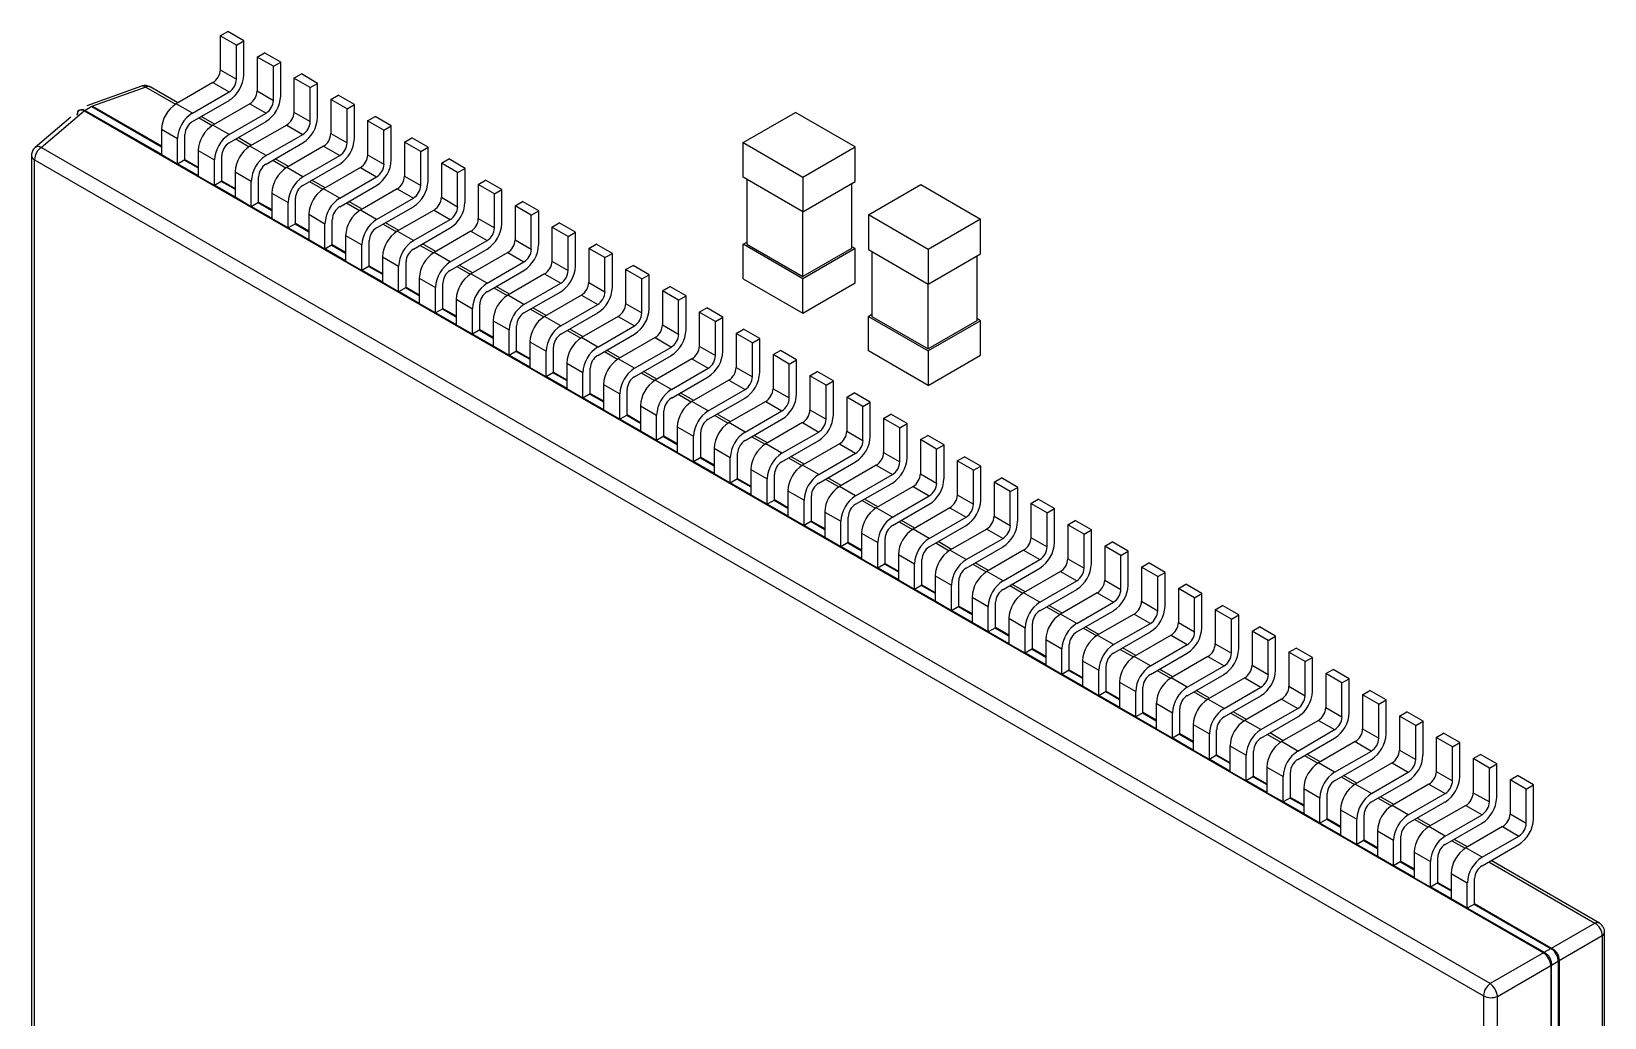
# Model space of a CAD drawing. Header units: millimetres. Extents: x -3 to 395, y 18 to 269.
# Drawn here: x 334.42 to 349.51, y 86.94 to 96.4 of the extents above; entities that cross this region are included whole.
import ezdxf

# ---------------------------------------------------------------- set-up
doc = ezdxf.new("R2010")
doc.units = ezdxf.units.MM

msp = doc.modelspace()

# ---------------------------------------------------------------- linework, layer by layer
at = {"color": 7, "linetype": 'Continuous', "lineweight": 25}
for p, q in [((336.229, 96.36), (336.3, 96.401)), ((336.385, 96.271), (336.229, 96.36)), ((336.229, 96.36), (336.229, 96.034)), ((336.456, 96.311), (336.3, 96.401)), ((336.385, 96.271), (336.456, 96.311)), ((336.456, 95.985), (336.456, 96.311)), ((336.385, 95.944), (336.385, 96.271)), ((336.583, 96.156), (336.654, 96.197)), ((336.738, 96.067), (336.583, 96.156)), ((336.583, 96.156), (336.583, 95.83)), ((336.809, 96.107), (336.654, 96.197)), ((336.229, 96.034), (336.385, 95.944)), ((336.738, 96.067), (336.809, 96.107)), ((336.738, 95.74), (336.738, 96.067)), ((336.809, 95.781), (336.809, 96.107)), ((335.474, 95.876), (334.948, 95.688)), ((335.515, 95.868), (335.003, 95.684)), ((335.821, 95.716), (335.557, 95.869)), ((336.159, 95.911), (335.805, 95.707)), ((336.159, 95.911), (336.314, 95.822)), ((336.936, 95.952), (337.007, 95.993)), ((337.092, 95.862), (336.936, 95.952)), ((336.936, 95.952), (336.936, 95.626)), ((337.163, 95.903), (337.007, 95.993)), ((337.092, 95.862), (337.163, 95.903)), ((337.092, 95.536), (337.092, 95.862)), ((337.163, 95.577), (337.163, 95.903)), ((335.961, 95.617), (335.805, 95.707)), ((335.961, 95.617), (336.314, 95.822)), ((335.961, 95.536), (336.314, 95.74)), ((336.512, 95.707), (336.159, 95.503)), ((336.512, 95.707), (336.668, 95.617)), ((336.583, 95.83), (336.738, 95.74)), ((337.29, 95.748), (337.361, 95.789)), ((337.445, 95.658), (337.29, 95.748)), ((337.29, 95.748), (337.29, 95.422)), ((337.516, 95.699), (337.361, 95.789)), ((337.445, 95.658), (337.516, 95.699)), ((337.516, 95.373), (337.516, 95.699)), ((334.795, 95.577), (334.453, 95.287)), ((334.51, 95.288), (334.924, 95.639)), ((334.932, 95.644), (334.924, 95.639)), ((334.924, 95.639), (348.925, 87.557)), ((334.995, 95.681), (334.932, 95.644)), ((335.003, 95.684), (334.995, 95.681)), ((336.174, 95.512), (336.047, 95.586)), ((336.314, 95.413), (336.668, 95.617)), ((336.936, 95.626), (337.092, 95.536)), ((337.445, 95.332), (337.445, 95.658)), ((337.643, 95.544), (337.714, 95.585)), ((337.799, 95.454), (337.643, 95.544)), ((337.643, 95.544), (337.643, 95.217)), ((337.87, 95.495), (337.714, 95.585)), ((341.245, 95.334), (341.747, 95.624)), ((342.322, 95.293), (341.747, 95.624)), ((335.664, 95.462), (335.819, 95.373)), ((335.664, 95.462), (335.664, 95.217)), ((335.89, 95.168), (335.89, 95.413)), ((336.314, 95.413), (336.159, 95.503)), ((336.314, 95.332), (336.668, 95.536)), ((336.866, 95.503), (336.512, 95.299)), ((336.668, 95.209), (337.021, 95.413)), ((336.866, 95.503), (337.021, 95.413)), ((337.29, 95.422), (337.445, 95.332)), ((337.799, 95.454), (337.87, 95.495)), ((337.799, 95.128), (337.799, 95.454)), ((337.87, 95.168), (337.87, 95.495)), ((348.413, 87.261), (334.51, 95.288)), ((335.819, 95.128), (335.819, 95.373)), ((336.017, 95.258), (336.173, 95.168)), ((336.017, 95.258), (336.017, 95.013)), ((336.528, 95.308), (336.401, 95.382)), ((336.668, 95.209), (336.512, 95.299)), ((336.668, 95.128), (337.021, 95.332)), ((337.219, 95.299), (336.866, 95.095)), ((337.219, 95.299), (337.375, 95.209)), ((337.997, 95.34), (338.068, 95.381)), ((338.153, 95.25), (337.997, 95.34)), ((337.997, 95.34), (337.997, 95.013)), ((338.223, 95.291), (338.068, 95.381)), ((338.153, 95.25), (338.223, 95.291)), ((338.153, 94.924), (338.153, 95.25)), ((338.223, 94.964), (338.223, 95.291)), ((341.245, 95.003), (341.245, 95.334)), ((341.245, 95.334), (341.819, 95.003)), ((341.819, 95.003), (342.322, 95.293)), ((342.322, 94.961), (342.322, 95.293)), ((334.417, 95.211), (334.417, 79.156)), ((334.447, 95.17), (348.35, 87.144)), ((334.447, 79.115), (334.447, 95.17)), ((335.819, 95.128), (335.664, 95.217)), ((335.89, 95.168), (335.819, 95.128)), ((336.173, 94.923), (336.173, 95.168)), ((336.243, 94.964), (336.243, 95.209)), ((336.882, 95.104), (336.754, 95.178)), ((337.021, 95.005), (336.866, 95.095)), ((337.021, 95.005), (337.375, 95.209)), ((337.021, 94.924), (337.375, 95.128)), ((337.573, 95.095), (337.219, 94.891)), ((337.573, 95.095), (337.728, 95.005)), ((337.643, 95.217), (337.799, 95.128)), ((338.351, 95.136), (338.421, 95.177)), ((338.506, 95.046), (338.351, 95.136)), ((338.351, 95.136), (338.351, 94.809)), ((338.577, 95.087), (338.421, 95.177)), ((336.173, 94.923), (336.017, 95.013)), ((336.243, 94.964), (336.173, 94.923)), ((336.371, 95.054), (336.526, 94.964)), ((336.371, 95.054), (336.371, 94.809)), ((336.526, 94.719), (336.526, 94.964)), ((336.597, 94.76), (336.597, 95.005)), ((337.235, 94.9), (337.108, 94.974)), ((337.375, 94.801), (337.728, 95.005)), ((337.997, 95.013), (338.153, 94.924)), ((338.506, 95.046), (338.577, 95.087)), ((338.506, 94.719), (338.506, 95.046)), ((338.577, 94.76), (338.577, 95.087)), ((338.704, 94.932), (338.775, 94.973)), ((338.93, 94.883), (338.775, 94.973)), ((341.819, 94.671), (341.245, 95.003)), ((341.28, 94.982), (341.28, 94.359)), ((341.819, 95.003), (341.819, 94.671)), ((341.819, 94.671), (342.322, 94.961)), ((342.286, 94.941), (342.286, 94.318)), ((336.526, 94.719), (336.371, 94.809)), ((336.724, 94.85), (336.88, 94.76)), ((336.724, 94.85), (336.724, 94.605)), ((336.95, 94.556), (336.95, 94.801)), ((337.375, 94.801), (337.219, 94.891)), ((337.375, 94.719), (337.728, 94.924)), ((337.926, 94.891), (337.573, 94.687)), ((337.728, 94.597), (338.082, 94.801)), ((337.926, 94.891), (338.082, 94.801)), ((338.351, 94.809), (338.506, 94.719)), ((338.86, 94.842), (338.704, 94.932)), ((338.704, 94.932), (338.704, 94.605)), ((338.86, 94.842), (338.93, 94.883)), ((338.86, 94.515), (338.86, 94.842)), ((338.93, 94.556), (338.93, 94.883)), ((342.447, 94.64), (342.95, 94.931)), ((342.95, 94.931), (343.524, 94.599)), ((336.597, 94.76), (336.526, 94.719)), ((336.88, 94.515), (336.88, 94.76)), ((337.078, 94.646), (337.233, 94.556)), ((337.078, 94.646), (337.078, 94.401)), ((337.589, 94.696), (337.461, 94.769)), ((337.728, 94.597), (337.573, 94.687)), ((337.728, 94.515), (338.082, 94.719)), ((338.28, 94.687), (337.926, 94.483)), ((338.28, 94.687), (338.435, 94.597)), ((339.058, 94.728), (339.128, 94.768)), ((339.213, 94.638), (339.058, 94.728)), ((339.058, 94.728), (339.058, 94.401)), ((339.284, 94.679), (339.128, 94.768)), ((339.213, 94.638), (339.284, 94.679)), ((339.213, 94.311), (339.213, 94.638)), ((339.284, 94.352), (339.284, 94.679)), ((341.819, 94.048), (341.819, 94.671)), ((343.021, 94.309), (342.447, 94.64)), ((342.447, 94.64), (342.447, 94.309)), ((336.88, 94.515), (336.724, 94.605)), ((336.95, 94.556), (336.88, 94.515)), ((337.233, 94.311), (337.233, 94.556)), ((337.304, 94.352), (337.304, 94.597)), ((337.942, 94.492), (337.815, 94.565)), ((338.082, 94.393), (338.435, 94.597)), ((338.082, 94.311), (338.435, 94.515)), ((338.704, 94.605), (338.86, 94.515)), ((339.411, 94.524), (339.482, 94.564)), ((339.567, 94.434), (339.411, 94.524)), ((339.411, 94.524), (339.411, 94.197)), ((339.637, 94.475), (339.482, 94.564)), ((343.524, 94.599), (343.021, 94.309)), ((343.524, 94.268), (343.524, 94.599)), ((337.233, 94.311), (337.078, 94.401)), ((337.304, 94.352), (337.233, 94.311)), ((337.431, 94.442), (337.587, 94.352)), ((337.431, 94.442), (337.431, 94.197)), ((337.587, 94.107), (337.587, 94.352)), ((337.658, 94.148), (337.658, 94.393)), ((338.082, 94.393), (337.926, 94.483)), ((338.296, 94.288), (338.168, 94.361)), ((338.633, 94.483), (338.28, 94.279)), ((338.435, 94.189), (338.789, 94.393)), ((338.633, 94.483), (338.789, 94.393)), ((339.058, 94.401), (339.213, 94.311)), ((339.567, 94.434), (339.637, 94.475)), ((339.567, 94.107), (339.567, 94.434)), ((339.637, 94.148), (339.637, 94.475)), ((339.765, 94.319), (339.835, 94.36)), ((339.991, 94.27), (339.835, 94.36)), ((341.245, 94.359), (341.28, 94.38)), ((341.819, 94.028), (341.245, 94.359)), ((341.245, 94.028), (341.245, 94.359)), ((341.28, 94.359), (341.819, 94.048)), ((342.322, 94.318), (342.286, 94.338)), ((337.587, 94.107), (337.431, 94.197)), ((337.785, 94.238), (337.94, 94.148)), ((337.785, 94.238), (337.785, 93.993)), ((338.011, 93.944), (338.011, 94.189)), ((338.435, 94.189), (338.28, 94.279)), ((338.435, 94.107), (338.789, 94.311)), ((338.987, 94.279), (338.633, 94.074)), ((338.789, 93.985), (339.143, 94.189)), ((338.987, 94.279), (339.143, 94.189)), ((339.411, 94.197), (339.567, 94.107)), ((339.92, 94.23), (339.765, 94.319)), ((339.765, 94.319), (339.765, 93.993)), ((339.92, 94.23), (339.991, 94.27)), ((339.92, 93.903), (339.92, 94.23)), ((339.991, 93.944), (339.991, 94.27)), ((342.286, 94.318), (341.819, 94.048)), ((342.322, 94.318), (341.819, 94.028)), ((342.322, 93.987), (342.322, 94.318)), ((342.447, 94.309), (343.021, 93.977)), ((342.482, 94.288), (342.482, 93.665)), ((343.021, 94.309), (343.021, 93.977)), ((343.021, 93.977), (343.524, 94.268)), ((343.488, 94.247), (343.488, 93.624)), ((337.658, 94.148), (337.587, 94.107)), ((337.94, 93.903), (337.94, 94.148)), ((338.138, 94.034), (338.294, 93.944)), ((338.138, 94.034), (338.138, 93.789)), ((338.649, 94.084), (338.522, 94.157)), ((338.789, 93.985), (338.633, 94.074)), ((338.789, 93.903), (339.143, 94.107)), ((339.341, 94.074), (338.987, 93.87)), ((339.341, 94.074), (339.496, 93.985)), ((340.118, 94.115), (340.189, 94.156)), ((340.274, 94.026), (340.118, 94.115)), ((340.118, 94.115), (340.118, 93.789)), ((340.345, 94.066), (340.189, 94.156)), ((340.274, 94.026), (340.345, 94.066)), ((340.345, 93.74), (340.345, 94.066)), ((337.94, 93.903), (337.785, 93.993)), ((338.011, 93.944), (337.94, 93.903)), ((338.294, 93.699), (338.294, 93.944)), ((338.365, 93.74), (338.365, 93.985)), ((339.003, 93.88), (338.876, 93.953)), ((339.143, 93.781), (339.496, 93.985)), ((339.143, 93.699), (339.496, 93.903)), ((339.765, 93.993), (339.92, 93.903)), ((340.274, 93.699), (340.274, 94.026)), ((340.472, 93.911), (340.543, 93.952)), ((340.627, 93.821), (340.472, 93.911)), ((340.472, 93.911), (340.472, 93.585)), ((340.698, 93.862), (340.543, 93.952)), ((341.245, 94.028), (341.819, 93.696)), ((341.819, 93.696), (341.819, 94.028)), ((341.819, 93.696), (342.322, 93.987)), ((343.021, 93.354), (343.021, 93.977)), ((338.294, 93.699), (338.138, 93.789)), ((338.365, 93.74), (338.294, 93.699)), ((338.492, 93.83), (338.648, 93.74)), ((338.492, 93.83), (338.492, 93.585)), ((338.648, 93.495), (338.648, 93.74)), ((338.718, 93.536), (338.718, 93.781)), ((339.143, 93.781), (338.987, 93.87)), ((339.356, 93.675), (339.229, 93.749)), ((339.694, 93.87), (339.341, 93.666)), ((339.496, 93.576), (339.85, 93.781)), ((339.694, 93.87), (339.85, 93.781)), ((340.118, 93.789), (340.274, 93.699)), ((340.627, 93.821), (340.698, 93.862)), ((340.627, 93.495), (340.627, 93.821)), ((340.698, 93.536), (340.698, 93.862)), ((340.825, 93.707), (340.896, 93.748)), ((341.052, 93.658), (340.896, 93.748)), ((338.648, 93.495), (338.492, 93.585)), ((338.846, 93.625), (339.001, 93.536)), ((338.846, 93.625), (338.846, 93.38)), ((339.496, 93.576), (339.341, 93.666)), ((339.496, 93.495), (339.85, 93.699)), ((340.048, 93.666), (339.694, 93.462)), ((340.048, 93.666), (340.203, 93.576)), ((340.472, 93.585), (340.627, 93.495)), ((340.981, 93.617), (340.825, 93.707)), ((340.825, 93.707), (340.825, 93.381)), ((340.981, 93.617), (341.052, 93.658)), ((340.981, 93.291), (340.981, 93.617)), ((341.052, 93.332), (341.052, 93.658)), ((342.447, 93.665), (342.482, 93.686)), ((342.447, 93.665), (343.021, 93.334)), ((342.447, 93.334), (342.447, 93.665)), ((342.482, 93.665), (343.021, 93.354)), ((343.488, 93.624), (343.021, 93.354)), ((343.524, 93.624), (343.021, 93.334)), ((343.524, 93.624), (343.488, 93.645)), ((343.524, 93.293), (343.524, 93.624)), ((338.718, 93.536), (338.648, 93.495)), ((339.001, 93.291), (339.001, 93.536)), ((339.072, 93.331), (339.072, 93.576)), ((339.71, 93.471), (339.583, 93.545)), ((339.85, 93.372), (339.694, 93.462)), ((339.85, 93.372), (340.203, 93.576)), ((339.85, 93.291), (340.203, 93.495)), ((340.401, 93.462), (340.048, 93.258)), ((340.401, 93.462), (340.557, 93.372)), ((341.179, 93.503), (341.25, 93.544)), ((341.335, 93.413), (341.179, 93.503)), ((341.179, 93.503), (341.179, 93.176)), ((341.405, 93.454), (341.25, 93.544)), ((341.335, 93.413), (341.405, 93.454)), ((341.405, 93.127), (341.405, 93.454)), ((339.001, 93.291), (338.846, 93.38)), ((339.072, 93.331), (339.001, 93.291)), ((339.199, 93.421), (339.355, 93.332)), ((339.199, 93.421), (339.199, 93.176)), ((339.355, 93.087), (339.355, 93.332)), ((339.425, 93.127), (339.425, 93.372)), ((340.063, 93.267), (339.936, 93.341)), ((340.203, 93.168), (340.557, 93.372)), ((340.203, 93.087), (340.557, 93.291)), ((340.825, 93.381), (340.981, 93.291)), ((341.335, 93.087), (341.335, 93.413)), ((341.533, 93.299), (341.603, 93.34)), ((341.688, 93.209), (341.533, 93.299)), ((341.533, 93.299), (341.533, 92.972)), ((341.759, 93.25), (341.603, 93.34)), ((343.021, 93.002), (342.447, 93.334)), ((343.021, 93.334), (343.021, 93.002)), ((343.021, 93.002), (343.524, 93.293)), ((339.355, 93.087), (339.199, 93.176)), ((339.425, 93.127), (339.355, 93.087)), ((339.553, 93.217), (339.708, 93.127)), ((339.553, 93.217), (339.553, 92.972)), ((339.708, 92.882), (339.708, 93.127)), ((339.779, 92.923), (339.779, 93.168)), ((340.203, 93.168), (340.048, 93.258)), ((340.417, 93.063), (340.29, 93.137)), ((340.755, 93.258), (340.401, 93.054)), ((340.557, 92.964), (340.91, 93.168)), ((340.755, 93.258), (340.91, 93.168)), ((341.179, 93.176), (341.335, 93.087)), ((341.688, 93.209), (341.759, 93.25)), ((341.688, 92.883), (341.688, 93.209)), ((341.759, 92.923), (341.759, 93.25)), ((341.886, 93.095), (341.957, 93.136)), ((342.112, 93.046), (341.957, 93.136)), ((339.906, 93.013), (340.062, 92.923)), ((339.906, 93.013), (339.906, 92.768)), ((340.557, 92.964), (340.401, 93.054)), ((340.557, 92.882), (340.91, 93.087)), ((341.108, 93.054), (340.755, 92.85)), ((341.108, 93.054), (341.264, 92.964)), ((342.042, 93.005), (341.886, 93.095)), ((341.886, 93.095), (341.886, 92.768)), ((342.042, 93.005), (342.112, 93.046)), ((342.042, 92.678), (342.042, 93.005)), ((342.112, 92.719), (342.112, 93.046)), ((339.708, 92.882), (339.553, 92.972)), ((339.779, 92.923), (339.708, 92.882)), ((340.062, 92.678), (340.062, 92.923)), ((340.132, 92.719), (340.132, 92.964)), ((340.771, 92.859), (340.643, 92.932)), ((340.91, 92.76), (340.755, 92.85)), ((340.91, 92.76), (341.264, 92.964)), ((340.91, 92.678), (341.264, 92.882)), ((341.462, 92.85), (341.108, 92.646)), ((341.462, 92.85), (341.617, 92.76)), ((341.533, 92.972), (341.688, 92.883)), ((342.24, 92.891), (342.31, 92.932)), ((342.395, 92.801), (342.24, 92.891)), ((342.24, 92.891), (342.24, 92.564)), ((342.466, 92.842), (342.31, 92.932)), ((342.395, 92.801), (342.466, 92.842)), ((342.466, 92.515), (342.466, 92.842)), ((340.062, 92.678), (339.906, 92.768)), ((340.132, 92.719), (340.062, 92.678)), ((340.26, 92.809), (340.415, 92.719)), ((340.26, 92.809), (340.26, 92.564)), ((340.415, 92.474), (340.415, 92.719)), ((340.486, 92.515), (340.486, 92.76)), ((341.124, 92.655), (340.997, 92.728)), ((341.264, 92.556), (341.617, 92.76)), ((341.264, 92.474), (341.617, 92.678)), ((341.886, 92.768), (342.042, 92.678)), ((342.395, 92.474), (342.395, 92.801)), ((342.593, 92.687), (342.664, 92.727)), ((342.749, 92.597), (342.593, 92.687)), ((342.593, 92.687), (342.593, 92.36)), ((342.819, 92.638), (342.664, 92.727)), ((340.415, 92.474), (340.26, 92.564)), ((340.613, 92.605), (340.769, 92.515)), ((340.613, 92.605), (340.613, 92.36)), ((340.84, 92.311), (340.84, 92.556)), ((341.264, 92.556), (341.108, 92.646)), ((341.478, 92.451), (341.35, 92.524)), ((341.815, 92.646), (341.462, 92.442)), ((341.617, 92.352), (341.971, 92.556)), ((341.815, 92.646), (341.971, 92.556)), ((342.24, 92.564), (342.395, 92.474)), ((342.749, 92.597), (342.819, 92.638)), ((342.749, 92.27), (342.749, 92.597)), ((342.819, 92.311), (342.819, 92.638)), ((342.947, 92.483), (343.017, 92.523)), ((343.173, 92.434), (343.017, 92.523)), ((340.486, 92.515), (340.415, 92.474)), ((340.769, 92.27), (340.769, 92.515)), ((340.967, 92.401), (341.122, 92.311)), ((340.967, 92.401), (340.967, 92.156)), ((341.617, 92.352), (341.462, 92.442)), ((341.617, 92.27), (341.971, 92.474)), ((342.169, 92.442), (341.815, 92.238)), ((342.169, 92.442), (342.324, 92.352)), ((343.102, 92.393), (342.947, 92.483)), ((342.947, 92.483), (342.947, 92.156)), ((343.102, 92.393), (343.173, 92.434)), ((343.102, 92.066), (343.102, 92.393)), ((343.173, 92.107), (343.173, 92.434)), ((340.769, 92.27), (340.613, 92.36)), ((340.84, 92.311), (340.769, 92.27)), ((341.122, 92.066), (341.122, 92.311)), ((341.193, 92.107), (341.193, 92.352)), ((341.831, 92.247), (341.704, 92.32)), ((341.971, 92.148), (341.815, 92.238)), ((341.971, 92.148), (342.324, 92.352)), ((341.971, 92.066), (342.324, 92.27)), ((342.522, 92.238), (342.169, 92.033)), ((342.522, 92.238), (342.678, 92.148)), ((342.593, 92.36), (342.749, 92.27)), ((343.3, 92.278), (343.371, 92.319)), ((343.456, 92.189), (343.3, 92.278)), ((343.3, 92.278), (343.3, 91.952)), ((343.527, 92.229), (343.371, 92.319)), ((343.456, 92.189), (343.527, 92.229)), ((343.527, 91.903), (343.527, 92.229)), ((341.122, 92.066), (340.967, 92.156)), ((341.193, 92.107), (341.122, 92.066)), ((341.32, 92.197), (341.476, 92.107)), ((341.32, 92.197), (341.32, 91.952)), ((341.476, 91.862), (341.476, 92.107)), ((341.547, 91.903), (341.547, 92.148)), ((342.185, 92.043), (342.058, 92.116)), ((342.324, 91.944), (342.678, 92.148)), ((342.947, 92.156), (343.102, 92.066)), ((343.456, 91.862), (343.456, 92.189)), ((343.654, 92.074), (343.725, 92.115)), ((343.809, 91.985), (343.654, 92.074)), ((343.654, 92.074), (343.654, 91.748)), ((343.88, 92.025), (343.725, 92.115)), ((341.476, 91.862), (341.32, 91.952)), ((341.674, 91.993), (341.83, 91.903)), ((341.674, 91.993), (341.674, 91.748)), ((341.9, 91.699), (341.9, 91.944)), ((342.324, 91.944), (342.169, 92.033)), ((342.324, 91.862), (342.678, 92.066)), ((342.876, 92.033), (342.522, 91.829)), ((342.678, 91.74), (343.032, 91.944)), ((342.876, 92.033), (343.032, 91.944)), ((343.3, 91.952), (343.456, 91.862)), ((343.809, 91.985), (343.88, 92.025)), ((343.809, 91.658), (343.809, 91.985)), ((343.88, 91.699), (343.88, 92.025)), ((341.547, 91.903), (341.476, 91.862)), ((341.83, 91.658), (341.83, 91.903)), ((342.028, 91.788), (342.183, 91.699)), ((342.028, 91.788), (342.028, 91.544)), ((342.538, 91.839), (342.411, 91.912)), ((342.678, 91.74), (342.522, 91.829)), ((342.678, 91.658), (343.032, 91.862)), ((343.23, 91.829), (342.876, 91.625)), ((343.23, 91.829), (343.385, 91.74)), ((344.007, 91.87), (344.078, 91.911)), ((344.163, 91.78), (344.007, 91.87)), ((344.007, 91.87), (344.007, 91.544)), ((344.234, 91.821), (344.078, 91.911)), ((344.163, 91.78), (344.234, 91.821)), ((344.163, 91.454), (344.163, 91.78)), ((344.234, 91.495), (344.234, 91.821)), ((341.83, 91.658), (341.674, 91.748)), ((341.9, 91.699), (341.83, 91.658)), ((342.183, 91.454), (342.183, 91.699)), ((342.254, 91.495), (342.254, 91.74)), ((342.892, 91.634), (342.765, 91.708)), ((343.032, 91.535), (342.876, 91.625)), ((343.032, 91.535), (343.385, 91.74)), ((343.032, 91.454), (343.385, 91.658)), ((343.583, 91.625), (343.23, 91.421)), ((343.583, 91.625), (343.739, 91.535)), ((343.654, 91.748), (343.809, 91.658)), ((344.361, 91.666), (344.432, 91.707)), ((344.517, 91.576), (344.361, 91.666)), ((344.361, 91.666), (344.361, 91.34)), ((344.587, 91.617), (344.432, 91.707)), ((344.517, 91.576), (344.587, 91.617)), ((344.587, 91.291), (344.587, 91.617)), ((342.183, 91.454), (342.028, 91.544)), ((342.254, 91.495), (342.183, 91.454)), ((342.381, 91.584), (342.537, 91.495)), ((342.381, 91.584), (342.381, 91.339)), ((342.537, 91.25), (342.537, 91.495)), ((342.607, 91.29), (342.607, 91.535)), ((343.245, 91.43), (343.118, 91.504)), ((343.385, 91.331), (343.739, 91.535)), ((344.007, 91.544), (344.163, 91.454)), ((344.517, 91.25), (344.517, 91.576)), ((344.715, 91.462), (344.785, 91.503)), ((344.941, 91.413), (344.785, 91.503)), ((342.537, 91.25), (342.381, 91.339)), ((342.735, 91.38), (342.89, 91.29)), ((342.735, 91.38), (342.735, 91.135)), ((342.961, 91.086), (342.961, 91.331)), ((343.385, 91.331), (343.23, 91.421)), ((343.385, 91.25), (343.739, 91.454)), ((343.937, 91.421), (343.583, 91.217)), ((343.739, 91.127), (344.092, 91.331)), ((343.937, 91.421), (344.092, 91.331)), ((344.361, 91.34), (344.517, 91.25)), ((344.87, 91.372), (344.715, 91.462)), ((344.715, 91.462), (344.715, 91.135)), ((344.87, 91.372), (344.941, 91.413)), ((344.87, 91.046), (344.87, 91.372)), ((344.941, 91.086), (344.941, 91.413)), ((342.607, 91.29), (342.537, 91.25)), ((342.89, 91.046), (342.89, 91.29)), ((343.088, 91.176), (343.244, 91.086)), ((343.088, 91.176), (343.088, 90.931)), ((343.599, 91.226), (343.472, 91.3)), ((343.739, 91.127), (343.583, 91.217)), ((343.739, 91.046), (344.092, 91.25)), ((344.29, 91.217), (343.937, 91.013)), ((344.29, 91.217), (344.446, 91.127)), ((345.068, 91.258), (345.139, 91.299)), ((345.224, 91.168), (345.068, 91.258)), ((345.068, 91.258), (345.068, 90.931)), ((345.294, 91.209), (345.139, 91.299)), ((345.224, 91.168), (345.294, 91.209)), ((345.224, 90.841), (345.224, 91.168)), ((345.294, 90.882), (345.294, 91.209)), ((342.89, 91.046), (342.735, 91.135)), ((342.961, 91.086), (342.89, 91.046)), ((343.244, 90.841), (343.244, 91.086)), ((343.314, 90.882), (343.314, 91.127)), ((343.953, 91.022), (343.825, 91.096)), ((344.092, 90.923), (344.446, 91.127)), ((344.092, 90.841), (344.446, 91.046)), ((344.715, 91.135), (344.87, 91.046)), ((345.422, 91.054), (345.492, 91.095)), ((345.577, 90.964), (345.422, 91.054)), ((345.422, 91.054), (345.422, 90.727)), ((345.648, 91.005), (345.492, 91.095)), ((343.244, 90.841), (343.088, 90.931)), ((343.314, 90.882), (343.244, 90.841)), ((343.442, 90.972), (343.597, 90.882)), ((343.442, 90.972), (343.442, 90.727)), ((343.597, 90.637), (343.597, 90.882)), ((343.668, 90.678), (343.668, 90.923)), ((344.092, 90.923), (343.937, 91.013)), ((344.306, 90.818), (344.179, 90.891)), ((344.644, 91.013), (344.29, 90.809)), ((344.446, 90.719), (344.799, 90.923)), ((344.644, 91.013), (344.799, 90.923)), ((345.068, 90.931), (345.224, 90.841)), ((345.577, 90.964), (345.648, 91.005)), ((345.577, 90.637), (345.577, 90.964)), ((345.648, 90.678), (345.648, 91.005)), ((345.775, 90.85), (345.846, 90.891)), ((346.001, 90.801), (345.846, 90.891)), ((343.597, 90.637), (343.442, 90.727)), ((343.795, 90.768), (343.951, 90.678)), ((343.795, 90.768), (343.795, 90.523)), ((344.022, 90.474), (344.022, 90.719)), ((344.446, 90.719), (344.29, 90.809)), ((344.446, 90.637), (344.799, 90.841)), ((344.997, 90.809), (344.644, 90.605)), ((344.799, 90.515), (345.153, 90.719)), ((344.997, 90.809), (345.153, 90.719)), ((345.422, 90.727), (345.577, 90.637)), ((345.931, 90.76), (345.775, 90.85)), ((345.775, 90.85), (345.775, 90.523)), ((345.931, 90.76), (346.001, 90.801)), ((345.931, 90.433), (345.931, 90.76)), ((346.001, 90.474), (346.001, 90.801)), ((343.668, 90.678), (343.597, 90.637)), ((343.951, 90.433), (343.951, 90.678)), ((344.149, 90.564), (344.304, 90.474)), ((344.149, 90.564), (344.149, 90.319)), ((344.66, 90.614), (344.532, 90.687)), ((344.799, 90.515), (344.644, 90.605)), ((344.799, 90.433), (345.153, 90.637)), ((345.351, 90.605), (344.997, 90.401)), ((345.351, 90.605), (345.506, 90.515)), ((346.129, 90.646), (346.199, 90.686)), ((346.284, 90.556), (346.129, 90.646)), ((346.129, 90.646), (346.129, 90.319)), ((346.355, 90.597), (346.199, 90.686)), ((346.284, 90.556), (346.355, 90.597)), ((346.355, 90.27), (346.355, 90.597)), ((343.951, 90.433), (343.795, 90.523)), ((344.022, 90.474), (343.951, 90.433)), ((344.304, 90.229), (344.304, 90.474)), ((344.375, 90.27), (344.375, 90.515)), ((345.013, 90.41), (344.886, 90.483)), ((345.153, 90.311), (345.506, 90.515)), ((345.153, 90.229), (345.506, 90.433)), ((345.775, 90.523), (345.931, 90.433)), ((346.284, 90.229), (346.284, 90.556)), ((346.482, 90.442), (346.553, 90.482)), ((346.638, 90.352), (346.482, 90.442)), ((346.482, 90.442), (346.482, 90.115)), ((346.709, 90.393), (346.553, 90.482)), ((344.304, 90.229), (344.149, 90.319)), ((344.375, 90.27), (344.304, 90.229)), ((344.502, 90.36), (344.658, 90.27)), ((344.502, 90.36), (344.502, 90.115)), ((344.658, 90.025), (344.658, 90.27)), ((344.729, 90.066), (344.729, 90.311)), ((345.153, 90.311), (344.997, 90.401)), ((345.367, 90.206), (345.24, 90.279)), ((345.704, 90.401), (345.351, 90.197)), ((345.506, 90.107), (345.86, 90.311)), ((345.704, 90.401), (345.86, 90.311)), ((346.129, 90.319), (346.284, 90.229)), ((346.638, 90.352), (346.709, 90.393)), ((346.638, 90.025), (346.638, 90.352)), ((346.709, 90.066), (346.709, 90.393)), ((346.836, 90.237), (346.907, 90.278)), ((347.062, 90.188), (346.907, 90.278)), ((344.658, 90.025), (344.502, 90.115)), ((344.856, 90.156), (345.012, 90.066)), ((344.856, 90.156), (344.856, 89.911)), ((345.506, 90.107), (345.351, 90.197)), ((345.506, 90.025), (345.86, 90.229)), ((346.058, 90.197), (345.704, 89.992)), ((346.058, 90.197), (346.214, 90.107)), ((346.482, 90.115), (346.638, 90.025)), ((346.991, 90.148), (346.836, 90.237)), ((346.836, 90.237), (346.836, 89.911)), ((346.991, 90.148), (347.062, 90.188)), ((346.991, 89.821), (346.991, 90.148)), ((347.062, 89.862), (347.062, 90.188)), ((344.729, 90.066), (344.658, 90.025)), ((345.012, 89.821), (345.012, 90.066)), ((345.082, 89.862), (345.082, 90.107)), ((345.72, 90.002), (345.593, 90.075)), ((345.86, 89.903), (345.704, 89.992)), ((345.86, 89.903), (346.214, 90.107)), ((345.86, 89.821), (346.214, 90.025)), ((346.412, 89.992), (346.058, 89.788)), ((346.412, 89.992), (346.567, 89.903)), ((347.189, 90.033), (347.26, 90.074)), ((347.345, 89.944), (347.189, 90.033)), ((347.189, 90.033), (347.189, 89.707)), ((347.416, 89.984), (347.26, 90.074)), ((347.345, 89.944), (347.416, 89.984)), ((347.416, 89.658), (347.416, 89.984)), ((345.012, 89.821), (344.856, 89.911)), ((345.082, 89.862), (345.012, 89.821)), ((345.209, 89.952), (345.365, 89.862)), ((345.209, 89.952), (345.209, 89.707)), ((345.365, 89.617), (345.365, 89.862)), ((345.436, 89.658), (345.436, 89.903)), ((346.074, 89.797), (345.947, 89.871)), ((346.214, 89.699), (346.567, 89.903)), ((346.214, 89.617), (346.567, 89.821)), ((346.836, 89.911), (346.991, 89.821)), ((347.345, 89.617), (347.345, 89.944)), ((347.543, 89.829), (347.614, 89.87)), ((347.699, 89.739), (347.543, 89.829)), ((347.543, 89.829), (347.543, 89.503)), ((347.769, 89.78), (347.614, 89.87)), ((345.365, 89.617), (345.209, 89.707)), ((345.436, 89.658), (345.365, 89.617)), ((345.563, 89.747), (345.719, 89.658)), ((345.563, 89.747), (345.563, 89.503)), ((345.719, 89.413), (345.719, 89.658)), ((345.789, 89.454), (345.789, 89.698)), ((346.214, 89.699), (346.058, 89.788)), ((346.427, 89.593), (346.3, 89.667)), ((346.765, 89.788), (346.412, 89.584)), ((346.567, 89.494), (346.921, 89.699)), ((346.765, 89.788), (346.921, 89.699)), ((347.189, 89.707), (347.345, 89.617)), ((347.699, 89.739), (347.769, 89.78)), ((347.699, 89.413), (347.699, 89.739)), ((347.769, 89.454), (347.769, 89.78)), ((347.896, 89.625), (347.967, 89.666)), ((348.123, 89.576), (347.967, 89.666)), ((345.917, 89.543), (346.072, 89.454)), ((345.917, 89.543), (345.917, 89.298)), ((346.567, 89.494), (346.412, 89.584)), ((346.567, 89.413), (346.921, 89.617)), ((347.119, 89.584), (346.765, 89.38)), ((347.119, 89.584), (347.274, 89.494)), ((348.052, 89.535), (347.896, 89.625)), ((347.896, 89.625), (347.896, 89.298)), ((348.052, 89.535), (348.123, 89.576)), ((348.052, 89.209), (348.052, 89.535)), ((348.123, 89.249), (348.123, 89.576)), ((345.719, 89.413), (345.563, 89.503)), ((345.789, 89.454), (345.719, 89.413)), ((346.072, 89.209), (346.072, 89.454)), ((346.143, 89.249), (346.143, 89.494)), ((346.781, 89.389), (346.654, 89.463)), ((346.921, 89.29), (346.765, 89.38)), ((346.921, 89.29), (347.274, 89.494)), ((346.921, 89.209), (347.274, 89.413)), ((347.472, 89.38), (347.119, 89.176)), ((347.472, 89.38), (347.628, 89.29)), ((347.543, 89.503), (347.699, 89.413)), ((348.25, 89.421), (348.321, 89.462)), ((348.406, 89.331), (348.25, 89.421)), ((348.25, 89.421), (348.25, 89.094)), ((348.476, 89.372), (348.321, 89.462)), ((348.406, 89.331), (348.476, 89.372)), ((348.476, 89.045), (348.476, 89.372)), ((346.072, 89.209), (345.917, 89.298)), ((346.143, 89.249), (346.072, 89.209)), ((346.27, 89.339), (346.426, 89.249)), ((346.27, 89.339), (346.27, 89.094)), ((346.426, 89.005), (346.426, 89.249)), ((346.496, 89.045), (346.496, 89.29)), ((347.135, 89.185), (347.007, 89.259)), ((347.274, 89.086), (347.628, 89.29)), ((347.274, 89.005), (347.628, 89.209)), ((347.896, 89.298), (348.052, 89.209)), ((348.406, 89.005), (348.406, 89.331)), ((348.604, 89.217), (348.674, 89.258)), ((348.759, 89.127), (348.604, 89.217)), ((348.604, 89.217), (348.604, 88.89)), ((348.83, 89.168), (348.674, 89.258)), ((346.426, 89.005), (346.27, 89.094)), ((346.624, 89.135), (346.779, 89.045)), ((346.624, 89.135), (346.624, 88.89)), ((346.85, 88.841), (346.85, 89.086)), ((347.274, 89.086), (347.119, 89.176)), ((347.488, 88.981), (347.361, 89.055)), ((347.826, 89.176), (347.472, 88.972)), ((347.628, 88.882), (347.981, 89.086)), ((347.826, 89.176), (347.981, 89.086)), ((348.25, 89.094), (348.406, 89.005)), ((348.759, 89.127), (348.83, 89.168)), ((348.759, 88.8), (348.759, 89.127)), ((348.83, 88.841), (348.83, 89.168)), ((346.496, 89.045), (346.426, 89.005)), ((346.779, 88.8), (346.779, 89.045)), ((346.977, 88.931), (347.133, 88.841)), ((346.977, 88.931), (346.977, 88.686)), ((347.628, 88.882), (347.472, 88.972)), ((347.628, 88.8), (347.981, 89.005)), ((348.179, 88.972), (347.826, 88.768)), ((348.179, 88.972), (348.335, 88.882)), ((346.779, 88.8), (346.624, 88.89)), ((346.85, 88.841), (346.779, 88.8)), ((347.133, 88.596), (347.133, 88.841)), ((347.204, 88.637), (347.204, 88.882)), ((347.842, 88.777), (347.714, 88.85)), ((347.981, 88.678), (347.826, 88.768)), ((347.981, 88.678), (348.335, 88.882)), ((347.981, 88.596), (348.335, 88.8)), ((348.533, 88.768), (348.179, 88.564)), ((348.533, 88.768), (348.688, 88.678)), ((348.604, 88.89), (348.759, 88.8)), ((347.133, 88.596), (346.977, 88.686)), ((347.204, 88.637), (347.133, 88.596)), ((347.331, 88.727), (347.486, 88.637)), ((347.331, 88.727), (347.331, 88.482)), ((347.486, 88.392), (347.486, 88.637)), ((347.557, 88.433), (347.557, 88.678)), ((348.195, 88.573), (348.068, 88.646)), ((348.335, 88.474), (348.688, 88.678)), ((347.486, 88.392), (347.331, 88.482)), ((347.684, 88.523), (347.84, 88.433)), ((347.684, 88.523), (347.684, 88.278)), ((347.911, 88.229), (347.911, 88.474)), ((348.335, 88.474), (348.179, 88.564)), ((348.335, 88.392), (348.688, 88.596)), ((347.557, 88.433), (347.486, 88.392)), ((347.84, 88.188), (347.84, 88.433)), ((348.038, 88.319), (348.193, 88.229)), ((348.038, 88.319), (348.038, 88.074)), ((349.461, 87.842), (348.422, 88.442)), ((347.84, 88.188), (347.684, 88.278)), ((347.911, 88.229), (347.84, 88.188)), ((348.193, 87.984), (348.193, 88.229)), ((348.264, 88.025), (348.264, 88.27)), ((348.193, 87.984), (348.038, 88.074)), ((348.264, 88.025), (348.193, 87.984)), ((349.003, 87.602), (349.418, 87.841)), ((349.488, 87.72), (349.074, 87.48)), ((349.511, 86.556), (349.511, 87.756)), ((348.925, 87.557), (348.413, 87.261)), ((348.925, 87.557), (348.933, 87.562)), ((348.933, 87.562), (348.996, 87.598)), ((348.996, 87.598), (349.003, 87.602)), ((348.483, 87.139), (348.996, 87.435)), ((349.003, 87.439), (348.996, 87.435)), ((348.996, 87.435), (348.996, 71.268)), ((349.003, 87.439), (349.067, 87.476)), ((349.074, 87.48), (349.067, 87.476)), ((348.35, 87.144), (348.35, 71.088)), ((348.483, 71.084), (348.483, 87.139))]:
    msp.add_line(p, q, dxfattribs=at)
at = {"color": 8, "linetype": 'Continuous', "lineweight": 25}
for p, q in [((335.515, 95.868), (335.799, 95.703)), ((334.932, 95.644), (335.664, 95.222)), ((334.995, 95.681), (335.664, 95.295)), ((335.003, 95.684), (335.664, 95.303)), ((336.025, 95.573), (336.152, 95.499)), ((336.378, 95.369), (336.506, 95.295)), ((335.823, 95.13), (336.017, 95.018)), ((335.886, 95.166), (336.017, 95.091)), ((335.89, 95.172), (336.017, 95.099)), ((336.732, 95.165), (336.859, 95.091)), ((336.24, 94.962), (336.371, 94.887)), ((336.243, 94.968), (336.371, 94.895)), ((337.086, 94.961), (337.213, 94.887)), ((336.176, 94.926), (336.371, 94.813)), ((336.53, 94.721), (336.724, 94.609)), ((336.593, 94.758), (336.724, 94.682)), ((336.597, 94.764), (336.724, 94.691)), ((337.439, 94.757), (337.566, 94.683)), ((336.883, 94.517), (337.078, 94.405)), ((336.947, 94.554), (337.078, 94.478)), ((336.95, 94.56), (337.078, 94.486)), ((337.793, 94.552), (337.92, 94.479)), ((337.3, 94.35), (337.431, 94.274)), ((337.304, 94.356), (337.431, 94.282)), ((338.146, 94.348), (338.274, 94.275)), ((337.237, 94.313), (337.431, 94.201)), ((337.591, 94.109), (337.785, 93.997)), ((337.654, 94.146), (337.785, 94.07)), ((337.658, 94.152), (337.785, 94.078)), ((338.5, 94.144), (338.627, 94.071)), ((337.944, 93.905), (338.138, 93.793)), ((338.007, 93.942), (338.138, 93.866)), ((338.011, 93.948), (338.138, 93.874)), ((338.853, 93.94), (338.981, 93.867)), ((338.361, 93.738), (338.492, 93.662)), ((338.365, 93.743), (338.492, 93.67)), ((339.207, 93.736), (339.334, 93.662)), ((338.298, 93.701), (338.492, 93.589)), ((338.651, 93.497), (338.846, 93.385)), ((338.715, 93.533), (338.846, 93.458)), ((338.718, 93.539), (338.846, 93.466)), ((339.56, 93.532), (339.688, 93.458)), ((339.005, 93.293), (339.199, 93.181)), ((339.068, 93.329), (339.199, 93.254)), ((339.072, 93.335), (339.199, 93.262)), ((339.914, 93.328), (340.041, 93.254)), ((339.425, 93.131), (339.553, 93.058)), ((339.358, 93.089), (339.553, 92.977)), ((339.422, 93.125), (339.553, 93.05)), ((340.267, 93.124), (340.395, 93.05)), ((339.712, 92.885), (339.906, 92.772)), ((339.775, 92.921), (339.906, 92.846)), ((339.779, 92.927), (339.906, 92.854)), ((340.621, 92.92), (340.748, 92.846)), ((340.065, 92.68), (340.26, 92.568)), ((340.129, 92.717), (340.26, 92.641)), ((340.132, 92.723), (340.26, 92.649)), ((340.975, 92.716), (341.102, 92.642)), ((340.419, 92.476), (340.613, 92.364)), ((340.482, 92.513), (340.613, 92.437)), ((340.486, 92.519), (340.613, 92.445)), ((341.328, 92.511), (341.456, 92.438)), ((340.773, 92.272), (340.967, 92.16)), ((340.836, 92.309), (340.967, 92.233)), ((340.84, 92.315), (340.967, 92.241)), ((341.682, 92.307), (341.809, 92.234)), ((341.189, 92.105), (341.32, 92.029)), ((341.193, 92.111), (341.32, 92.037)), ((342.035, 92.103), (342.163, 92.03)), ((341.126, 92.068), (341.32, 91.956)), ((341.48, 91.864), (341.674, 91.752)), ((341.543, 91.901), (341.674, 91.825)), ((341.547, 91.907), (341.674, 91.833)), ((342.389, 91.899), (342.516, 91.826)), ((341.833, 91.66), (342.028, 91.548)), ((341.897, 91.697), (342.028, 91.621)), ((341.9, 91.702), (342.028, 91.629)), ((342.742, 91.695), (342.87, 91.621)), ((342.25, 91.492), (342.381, 91.417)), ((342.254, 91.498), (342.381, 91.425)), ((343.096, 91.491), (343.223, 91.417)), ((342.187, 91.456), (342.381, 91.344)), ((342.54, 91.252), (342.735, 91.14)), ((342.604, 91.288), (342.735, 91.213)), ((342.607, 91.294), (342.735, 91.221)), ((343.449, 91.287), (343.577, 91.213)), ((342.894, 91.048), (343.088, 90.936)), ((342.957, 91.084), (343.088, 91.009)), ((342.961, 91.09), (343.088, 91.017)), ((343.803, 91.083), (343.93, 91.009)), ((343.311, 90.88), (343.442, 90.804)), ((343.314, 90.886), (343.442, 90.813)), ((344.157, 90.879), (344.284, 90.805)), ((343.247, 90.844), (343.442, 90.731)), ((343.601, 90.639), (343.795, 90.527)), ((343.664, 90.676), (343.795, 90.6)), ((343.668, 90.682), (343.795, 90.608)), ((344.51, 90.674), (344.638, 90.601)), ((343.955, 90.435), (344.149, 90.323)), ((344.018, 90.472), (344.149, 90.396)), ((344.022, 90.478), (344.149, 90.404)), ((344.864, 90.47), (344.991, 90.397)), ((344.371, 90.268), (344.502, 90.192)), ((344.375, 90.274), (344.502, 90.2)), ((345.217, 90.266), (345.345, 90.193)), ((344.308, 90.231), (344.502, 90.119)), ((344.662, 90.027), (344.856, 89.915)), ((344.725, 90.064), (344.856, 89.988)), ((344.729, 90.07), (344.856, 89.996)), ((345.571, 90.062), (345.698, 89.989)), ((345.015, 89.823), (345.209, 89.711)), ((345.079, 89.86), (345.209, 89.784)), ((345.082, 89.866), (345.209, 89.792)), ((345.924, 89.858), (346.052, 89.785)), ((345.432, 89.655), (345.563, 89.58)), ((345.436, 89.661), (345.563, 89.588)), ((345.369, 89.619), (345.563, 89.507)), ((346.278, 89.654), (346.405, 89.58)), ((345.722, 89.415), (345.917, 89.303)), ((345.786, 89.451), (345.917, 89.376)), ((345.789, 89.457), (345.917, 89.384)), ((346.631, 89.45), (346.759, 89.376)), ((346.076, 89.211), (346.27, 89.099)), ((346.139, 89.247), (346.27, 89.172)), ((346.143, 89.253), (346.27, 89.18)), ((346.985, 89.246), (347.112, 89.172)), ((346.429, 89.007), (346.624, 88.894)), ((346.493, 89.043), (346.624, 88.968)), ((346.496, 89.049), (346.624, 88.976)), ((347.339, 89.042), (347.466, 88.968)), ((346.783, 88.803), (346.977, 88.69)), ((346.846, 88.839), (346.977, 88.763)), ((346.85, 88.845), (346.977, 88.772)), ((347.692, 88.838), (347.82, 88.764)), ((347.137, 88.598), (347.331, 88.486)), ((347.2, 88.635), (347.331, 88.559)), ((347.204, 88.641), (347.331, 88.567)), ((348.046, 88.633), (348.173, 88.56)), ((347.49, 88.394), (347.684, 88.282)), ((347.553, 88.431), (347.684, 88.355)), ((347.557, 88.437), (347.684, 88.363)), ((348.399, 88.429), (349.418, 87.841)), ((347.844, 88.19), (348.038, 88.078)), ((347.907, 88.227), (348.038, 88.151)), ((347.911, 88.233), (348.038, 88.159)), ((348.26, 88.023), (348.996, 87.598)), ((348.264, 88.029), (349.003, 87.602)), ((348.197, 87.986), (348.933, 87.562)), ((349.488, 87.72), (349.488, 86.543)), ((349.003, 86.59), (349.003, 87.439)), ((349.067, 87.476), (349.067, 86.626)), ((349.074, 87.48), (349.074, 86.627))]:
    msp.add_line(p, q, dxfattribs=at)
at = {"color": 7, "linetype": 'Continuous', "lineweight": 25}
for centre, radius, start, end in [((336.076, 96.041), 0.154, 302.6028, 357.3953), ((336.148, 95.999), 0.307, 302.6048, 357.3945), ((336.231, 95.951), 0.154, 302.6028, 357.3953), ((335.971, 95.448), 0.307, 122.607, 177.3936), ((336.429, 95.837), 0.154, 302.6028, 357.3953), ((336.502, 95.795), 0.307, 302.6048, 357.3945), ((336.585, 95.747), 0.154, 302.6028, 357.3953), ((336.126, 95.359), 0.307, 122.607, 177.3936), ((336.783, 95.633), 0.154, 302.6028, 357.3953), ((336.856, 95.591), 0.307, 302.6048, 357.3945), ((336.043, 95.406), 0.154, 122.6067, 177.3938), ((336.324, 95.244), 0.307, 122.607, 177.3936), ((336.48, 95.154), 0.307, 122.607, 177.3936), ((336.938, 95.543), 0.154, 302.6028, 357.3953), ((337.136, 95.429), 0.154, 302.6028, 357.3953), ((334.602, 95.162), 0.156, 126.2983, 177.1675), ((336.397, 95.202), 0.154, 122.6067, 177.3938), ((336.678, 95.04), 0.307, 122.607, 177.3936), ((337.209, 95.387), 0.307, 302.6048, 357.3945), ((337.292, 95.339), 0.154, 302.6028, 357.3953), ((336.833, 94.95), 0.307, 122.607, 177.3936), ((336.75, 94.998), 0.154, 122.6067, 177.3938), ((337.031, 94.836), 0.307, 122.607, 177.3936), ((337.49, 95.224), 0.154, 302.6028, 357.3953), ((337.563, 95.182), 0.307, 302.6048, 357.3945), ((337.646, 95.135), 0.154, 302.6028, 357.3953), ((337.187, 94.746), 0.307, 122.607, 177.3936), ((337.843, 95.02), 0.154, 302.6028, 357.3953), ((337.916, 94.978), 0.307, 302.6048, 357.3945), ((337.104, 94.794), 0.154, 122.6067, 177.3938), ((337.385, 94.632), 0.307, 122.607, 177.3936), ((337.54, 94.542), 0.307, 122.607, 177.3936), ((337.999, 94.931), 0.154, 302.6028, 357.3953), ((338.197, 94.816), 0.154, 302.6028, 357.3953), ((337.458, 94.59), 0.154, 122.6067, 177.3938), ((337.738, 94.428), 0.307, 122.607, 177.3936), ((338.27, 94.774), 0.307, 302.6048, 357.3945), ((338.353, 94.726), 0.154, 302.6028, 357.3953), ((337.894, 94.338), 0.307, 122.607, 177.3936), ((337.811, 94.386), 0.154, 122.6067, 177.3938), ((338.551, 94.612), 0.154, 302.6028, 357.3953), ((338.623, 94.57), 0.307, 302.6048, 357.3945), ((338.706, 94.522), 0.154, 302.6028, 357.3953), ((338.092, 94.224), 0.307, 122.607, 177.3936), ((338.247, 94.134), 0.307, 122.607, 177.3936), ((338.904, 94.408), 0.154, 302.6028, 357.3953), ((338.977, 94.366), 0.307, 302.6048, 357.3945), ((338.165, 94.182), 0.154, 122.6067, 177.3938), ((338.445, 94.02), 0.307, 122.607, 177.3936), ((338.601, 93.93), 0.307, 122.607, 177.3936), ((339.06, 94.318), 0.154, 302.6028, 357.3953), ((339.258, 94.204), 0.154, 302.6028, 357.3953), ((338.518, 93.978), 0.154, 122.6067, 177.3938), ((338.799, 93.816), 0.307, 122.607, 177.3936), ((339.33, 94.162), 0.307, 302.6048, 357.3945), ((339.413, 94.114), 0.154, 302.6028, 357.3953), ((338.955, 93.726), 0.307, 122.607, 177.3936), ((338.872, 93.774), 0.154, 122.6067, 177.3938), ((339.611, 94), 0.154, 302.6028, 357.3953), ((339.684, 93.958), 0.307, 302.6048, 357.3945), ((339.767, 93.91), 0.154, 302.6028, 357.3953), ((339.153, 93.611), 0.307, 122.607, 177.3936), ((339.308, 93.522), 0.307, 122.607, 177.3936), ((339.965, 93.796), 0.154, 302.6028, 357.3953), ((340.038, 93.754), 0.307, 302.6048, 357.3945), ((339.225, 93.569), 0.154, 122.6067, 177.3938), ((339.506, 93.407), 0.307, 122.607, 177.3936), ((340.12, 93.706), 0.154, 302.6028, 357.3953), ((340.318, 93.592), 0.154, 302.6028, 357.3953), ((339.662, 93.318), 0.307, 122.607, 177.3936), ((339.579, 93.365), 0.154, 122.6067, 177.3938), ((339.86, 93.203), 0.307, 122.607, 177.3936), ((340.391, 93.55), 0.307, 302.6048, 357.3945), ((340.474, 93.502), 0.154, 302.6028, 357.3953), ((340.015, 93.113), 0.307, 122.607, 177.3936), ((339.932, 93.161), 0.154, 122.6067, 177.3938), ((340.672, 93.388), 0.154, 302.6028, 357.3953), ((340.745, 93.346), 0.307, 302.6048, 357.3945), ((340.827, 93.298), 0.154, 302.6028, 357.3953), ((340.213, 92.999), 0.307, 122.607, 177.3936), ((340.369, 92.909), 0.307, 122.607, 177.3936), ((341.025, 93.183), 0.154, 302.6028, 357.3953), ((341.098, 93.141), 0.307, 302.6048, 357.3945), ((340.286, 92.957), 0.154, 122.6067, 177.3938), ((340.567, 92.795), 0.307, 122.607, 177.3936), ((341.181, 93.094), 0.154, 302.6028, 357.3953), ((340.722, 92.705), 0.307, 122.607, 177.3936), ((340.64, 92.753), 0.154, 122.6067, 177.3938), ((340.92, 92.591), 0.307, 122.607, 177.3936), ((341.379, 92.979), 0.154, 302.6028, 357.3953), ((341.452, 92.937), 0.307, 302.6048, 357.3945), ((341.535, 92.889), 0.154, 302.6028, 357.3953), ((341.076, 92.501), 0.307, 122.607, 177.3936), ((340.993, 92.549), 0.154, 122.6067, 177.3938), ((341.733, 92.775), 0.154, 302.6028, 357.3953), ((341.805, 92.733), 0.307, 302.6048, 357.3945), ((341.888, 92.685), 0.154, 302.6028, 357.3953), ((341.274, 92.387), 0.307, 122.607, 177.3936), ((341.429, 92.297), 0.307, 122.607, 177.3936), ((342.086, 92.571), 0.154, 302.6028, 357.3953), ((341.347, 92.345), 0.154, 122.6067, 177.3938), ((341.627, 92.183), 0.307, 122.607, 177.3936), ((342.159, 92.529), 0.307, 302.6048, 357.3945), ((342.242, 92.481), 0.154, 302.6028, 357.3953), ((341.783, 92.093), 0.307, 122.607, 177.3936), ((341.7, 92.141), 0.154, 122.6067, 177.3938), ((341.981, 91.979), 0.307, 122.607, 177.3936), ((342.44, 92.367), 0.154, 302.6028, 357.3953), ((342.512, 92.325), 0.307, 302.6048, 357.3945), ((342.595, 92.277), 0.154, 302.6028, 357.3953), ((342.137, 91.889), 0.307, 122.607, 177.3936), ((342.793, 92.163), 0.154, 302.6028, 357.3953), ((342.866, 92.121), 0.307, 302.6048, 357.3945), ((342.054, 91.937), 0.154, 122.6067, 177.3938), ((342.335, 91.775), 0.307, 122.607, 177.3936), ((342.49, 91.685), 0.307, 122.607, 177.3936), ((342.949, 92.073), 0.154, 302.6028, 357.3953), ((343.147, 91.959), 0.154, 302.6028, 357.3953), ((342.407, 91.733), 0.154, 122.6067, 177.3938), ((342.688, 91.57), 0.307, 122.607, 177.3936), ((343.22, 91.917), 0.307, 302.6048, 357.3945), ((343.302, 91.869), 0.154, 302.6028, 357.3953), ((342.844, 91.481), 0.307, 122.607, 177.3936), ((342.761, 91.528), 0.154, 122.6067, 177.3938), ((343.042, 91.366), 0.307, 122.607, 177.3936), ((343.5, 91.755), 0.154, 302.6028, 357.3953), ((343.573, 91.713), 0.307, 302.6048, 357.3945), ((343.656, 91.665), 0.154, 302.6028, 357.3953), ((343.197, 91.277), 0.307, 122.607, 177.3936), ((343.854, 91.551), 0.154, 302.6028, 357.3953), ((343.927, 91.509), 0.307, 302.6048, 357.3945), ((343.114, 91.324), 0.154, 122.6067, 177.3938), ((343.395, 91.162), 0.307, 122.607, 177.3936), ((343.551, 91.072), 0.307, 122.607, 177.3936), ((344.009, 91.461), 0.154, 302.6028, 357.3953), ((344.207, 91.346), 0.154, 302.6028, 357.3953), ((343.468, 91.12), 0.154, 122.6067, 177.3938), ((343.749, 90.958), 0.307, 122.607, 177.3936), ((344.28, 91.304), 0.307, 302.6048, 357.3945), ((344.363, 91.257), 0.154, 302.6028, 357.3953), ((343.904, 90.868), 0.307, 122.607, 177.3936), ((343.822, 90.916), 0.154, 122.6067, 177.3938), ((344.561, 91.142), 0.154, 302.6028, 357.3953), ((344.634, 91.1), 0.307, 302.6048, 357.3945), ((344.717, 91.053), 0.154, 302.6028, 357.3953), ((344.102, 90.754), 0.307, 122.607, 177.3936), ((344.258, 90.664), 0.307, 122.607, 177.3936), ((344.915, 90.938), 0.154, 302.6028, 357.3953), ((344.987, 90.896), 0.307, 302.6048, 357.3945), ((344.175, 90.712), 0.154, 122.6067, 177.3938), ((344.456, 90.55), 0.307, 122.607, 177.3936), ((344.611, 90.46), 0.307, 122.607, 177.3936), ((345.07, 90.848), 0.154, 302.6028, 357.3953), ((345.268, 90.734), 0.154, 302.6028, 357.3953), ((344.529, 90.508), 0.154, 122.6067, 177.3938), ((344.809, 90.346), 0.307, 122.607, 177.3936), ((345.341, 90.692), 0.307, 302.6048, 357.3945), ((345.424, 90.644), 0.154, 302.6028, 357.3953), ((344.965, 90.256), 0.307, 122.607, 177.3936), ((344.882, 90.304), 0.154, 122.6067, 177.3938), ((345.622, 90.53), 0.154, 302.6028, 357.3953), ((345.694, 90.488), 0.307, 302.6048, 357.3945), ((345.777, 90.44), 0.154, 302.6028, 357.3953), ((345.163, 90.142), 0.307, 122.607, 177.3936), ((345.319, 90.052), 0.307, 122.607, 177.3936), ((345.975, 90.326), 0.154, 302.6028, 357.3953), ((346.048, 90.284), 0.307, 302.6048, 357.3945), ((345.236, 90.1), 0.154, 122.6067, 177.3938), ((345.517, 89.938), 0.307, 122.607, 177.3936), ((346.131, 90.236), 0.154, 302.6028, 357.3953), ((346.329, 90.122), 0.154, 302.6028, 357.3953), ((345.672, 89.848), 0.307, 122.607, 177.3936), ((345.589, 89.896), 0.154, 122.6067, 177.3938), ((345.87, 89.733), 0.307, 122.607, 177.3936), ((346.402, 90.08), 0.307, 302.6048, 357.3945), ((346.484, 90.032), 0.154, 302.6028, 357.3953), ((346.026, 89.644), 0.307, 122.607, 177.3936), ((345.943, 89.691), 0.154, 122.6067, 177.3938), ((346.682, 89.918), 0.154, 302.6028, 357.3953), ((346.755, 89.876), 0.307, 302.6048, 357.3945), ((346.838, 89.828), 0.154, 302.6028, 357.3953), ((346.224, 89.529), 0.307, 122.607, 177.3936), ((346.379, 89.44), 0.307, 122.607, 177.3936), ((347.036, 89.714), 0.154, 302.6028, 357.3953), ((347.109, 89.672), 0.307, 302.6048, 357.3945), ((346.296, 89.487), 0.154, 122.6067, 177.3938), ((346.577, 89.325), 0.307, 122.607, 177.3936), ((347.191, 89.624), 0.154, 302.6028, 357.3953), ((346.733, 89.235), 0.307, 122.607, 177.3936), ((346.65, 89.283), 0.154, 122.6067, 177.3938), ((346.931, 89.121), 0.307, 122.607, 177.3936), ((347.389, 89.51), 0.154, 302.6028, 357.3953), ((347.462, 89.468), 0.307, 302.6048, 357.3945), ((347.545, 89.42), 0.154, 302.6028, 357.3953), ((347.086, 89.031), 0.307, 122.607, 177.3936), ((347.004, 89.079), 0.154, 122.6067, 177.3938), ((347.743, 89.305), 0.154, 302.6028, 357.3953), ((347.816, 89.263), 0.307, 302.6048, 357.3945), ((347.899, 89.216), 0.154, 302.6028, 357.3953), ((347.284, 88.917), 0.307, 122.607, 177.3936), ((347.44, 88.827), 0.307, 122.607, 177.3936), ((348.097, 89.101), 0.154, 302.6028, 357.3953), ((347.357, 88.875), 0.154, 122.6067, 177.3938), ((347.638, 88.713), 0.307, 122.607, 177.3936), ((348.169, 89.059), 0.307, 302.6048, 357.3945), ((348.252, 89.012), 0.154, 302.6028, 357.3953), ((347.793, 88.623), 0.307, 122.607, 177.3936), ((347.711, 88.671), 0.154, 122.6067, 177.3938), ((347.991, 88.509), 0.307, 122.607, 177.3936), ((348.45, 88.897), 0.154, 302.6028, 357.3953), ((348.523, 88.855), 0.307, 302.6048, 357.3945), ((348.606, 88.807), 0.154, 302.6028, 357.3953), ((348.147, 88.419), 0.307, 122.607, 177.3936), ((348.064, 88.467), 0.154, 122.6067, 177.3938), ((348.345, 88.305), 0.307, 122.607, 177.3936), ((348.501, 88.215), 0.307, 122.607, 177.3936), ((348.418, 88.263), 0.154, 122.6067, 177.3938), ((349.356, 87.724), 0.132, 357.847, 62.1506), ((348.505, 87.136), 0.156, 126.2937, 177.1721), ((348.294, 87.111), 0.192, 8.5168, 51.4807), ((348.421, 87.282), 0.156, 242.83, 293.7073)]:
    msp.add_arc(centre, radius, start, end, dxfattribs=at)
at = {"color": 8, "linetype": 'Continuous', "lineweight": 25}
for centre, radius, start, end in [((335.486, 95.833), 0.0446, 50.0192, 106.1028), ((335.537, 95.828), 0.0458, 63.8122, 119.2272), ((334.482, 95.242), 0.0539, 58.5685, 122.7853), ((334.466, 95.214), 0.0485, 184.4993, 246.8486), ((349.44, 87.801), 0.0458, 63.7751, 119.239), ((349.465, 87.759), 0.0457, 300.7169, 356.4392)]:
    msp.add_arc(centre, radius, start, end, dxfattribs=at)
at = {"color": 7, "linetype": 'Continuous', "lineweight": 25}
for points, knots in [([(335.557, 95.868), (335.55, 95.871), (335.534, 95.88), (335.505, 95.884), (335.484, 95.879), (335.474, 95.876)], [0, 0, 0, 0, 0.256467, 0.627809, 1, 1, 1, 1]), ([(334.924, 95.639), (334.914, 95.643), (334.894, 95.65), (334.871, 95.644), (334.855, 95.627), (334.854, 95.608), (334.854, 95.599)], [0, 0, 0, 0, 0.250006, 0.5, 0.749994, 1, 1, 1, 1]), ([(334.861, 95.603), (334.862, 95.613), (334.864, 95.633), (334.881, 95.651), (334.904, 95.656), (334.923, 95.648), (334.932, 95.644)], [0, 0, 0, 0, 0.249988, 0.5, 0.750012, 1, 1, 1, 1]), ([(334.431, 95.261), (334.425, 95.248), (334.418, 95.232), (334.418, 95.215), (334.418, 95.211)], [0, 0, 0, 0, 0.75297, 1, 1, 1, 1]), ([(334.453, 95.286), (334.451, 95.284), (334.441, 95.278), (334.435, 95.268), (334.431, 95.261)], [0, 0, 0, 0, 0.275953, 1, 1, 1, 1]), ([(349.492, 87.814), (349.484, 87.824), (349.475, 87.835), (349.462, 87.841), (349.46, 87.842)], [0, 0, 0, 0, 0.88391, 1, 1, 1, 1]), ([(349.51, 87.756), (349.51, 87.758), (349.511, 87.769), (349.506, 87.789), (349.497, 87.805), (349.492, 87.814)], [0, 0, 0, 0, 0.109158, 0.50776, 1, 1, 1, 1]), ([(348.996, 87.435), (348.994, 87.446), (348.99, 87.467), (348.973, 87.503), (348.95, 87.536), (348.933, 87.55), (348.925, 87.557)], [0, 0, 0, 0, 0.250015, 0.499995, 0.750041, 1, 1, 1, 1]), ([(348.933, 87.562), (348.942, 87.555), (348.96, 87.542), (348.984, 87.509), (349, 87.473), (349.002, 87.45), (349.003, 87.439)], [0, 0, 0, 0, 0.249991, 0.499967, 0.750009, 1, 1, 1, 1]), ([(349.067, 87.476), (349.066, 87.487), (349.063, 87.51), (349.047, 87.546), (349.024, 87.578), (349.005, 87.592), (348.996, 87.598)], [0, 0, 0, 0, 0.249991, 0.500033, 0.750009, 1, 1, 1, 1]), ([(349.003, 87.602), (349.013, 87.596), (349.033, 87.584), (349.057, 87.552), (349.073, 87.515), (349.073, 87.492), (349.074, 87.48)], [0, 0, 0, 0, 0.249959, 0.500005, 0.749985, 1, 1, 1, 1])]:
    msp.add_open_spline(points, degree=3, knots=knots, dxfattribs=at)

doc.saveas('drawing.dxf')
